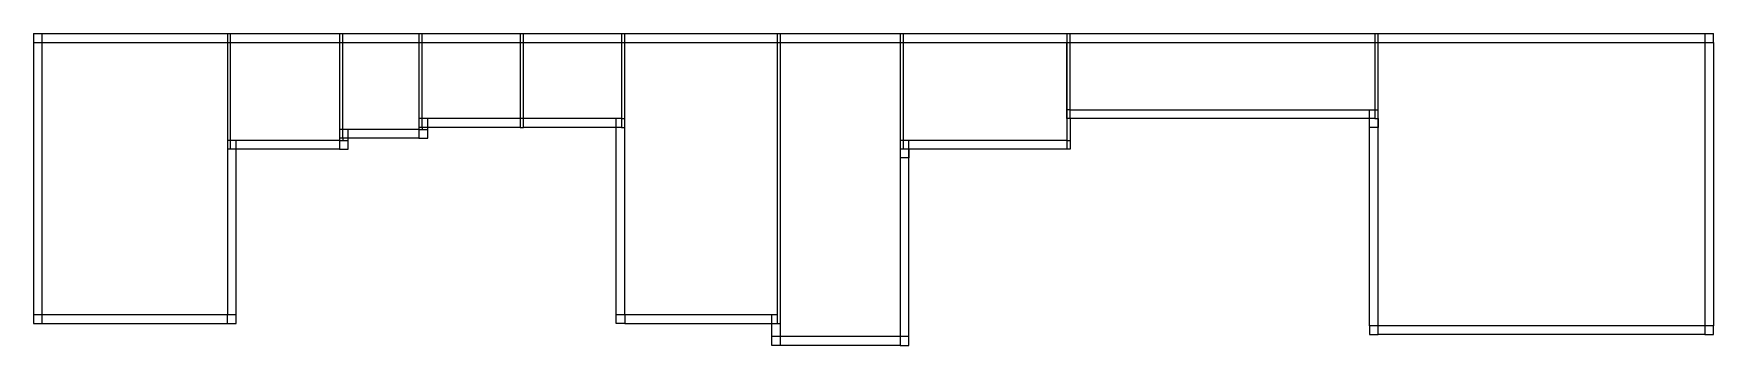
# Model space of a CAD drawing. Header units: inches. Extents: x 10000 to 781500, y 12000 to 155000.
import ezdxf

# ---------------------------------------------------------------- set-up
doc = ezdxf.new("R2010")
doc.units = ezdxf.units.IN
doc.header["$MEASUREMENT"] = 0

msp = doc.modelspace()

# ---------------------------------------------------------------- linework, layer by layer
for p, q in [((10000, 155000), (10000, 151000)), ((10000, 155000), (14000, 155000)), ((14000, 151000), (14000, 155000)), ((14000, 155000), (99000, 155000)), ((99000, 155000), (99000, 151000)), ((99000, 155000), (100500, 155000)), ((100500, 151000), (100500, 155000)), ((100500, 155000), (150500, 155000)), ((150500, 155000), (150500, 151000)), ((150500, 155000), (152000, 155000)), ((152000, 151000), (152000, 155000)), ((152000, 155000), (187000, 155000)), ((187000, 155000), (187000, 151000)), ((187000, 155000), (188500, 155000)), ((188500, 151000), (188500, 155000)), ((188500, 155000), (233500, 155000)), ((233500, 155000), (233500, 151000)), ((233500, 155000), (235000, 155000)), ((235000, 151000), (235000, 155000)), ((235000, 155000), (280000, 155000)), ((280000, 155000), (280000, 151000)), ((280000, 155000), (281500, 155000)), ((281500, 151000), (281500, 155000)), ((281500, 155000), (351500, 155000)), ((351500, 155000), (351500, 151000)), ((351500, 155000), (353000, 155000)), ((353000, 151000), (353000, 155000)), ((353000, 155000), (408000, 155000)), ((408000, 155000), (408000, 151000)), ((408000, 155000), (409500, 155000)), ((409500, 151000), (409500, 155000)), ((409500, 155000), (484500, 155000)), ((484500, 155000), (484500, 151000)), ((484500, 155000), (486000, 155000)), ((486000, 151000), (486000, 155000)), ((486000, 155000), (626000, 155000)), ((626000, 155000), (626000, 151000)), ((626000, 155000), (627500, 155000)), ((627500, 151000), (627500, 155000)), ((627500, 155000), (777500, 155000)), ((777500, 155000), (777500, 151000)), ((777500, 155000), (781500, 155000)), ((781500, 151000), (781500, 155000)), ((10000, 151000), (14000, 151000)), ((10000, 151000), (10000, 26000)), ((14000, 26000), (14000, 151000)), ((14000, 151000), (99000, 151000)), ((99000, 151000), (100500, 151000)), ((99000, 151000), (99000, 26000)), ((100500, 102000), (100500, 151000)), ((100500, 151000), (150500, 151000)), ((150500, 151000), (152000, 151000)), ((150500, 151000), (150500, 106000)), ((152000, 107000), (152000, 151000)), ((152000, 151000), (187000, 151000)), ((187000, 151000), (188500, 151000)), ((187000, 151000), (187000, 111000)), ((188500, 112000), (188500, 151000)), ((188500, 151000), (233500, 151000)), ((233500, 151000), (235000, 151000)), ((233500, 151000), (233500, 116000)), ((235000, 116000), (235000, 151000)), ((235000, 151000), (280000, 151000)), ((280000, 151000), (281500, 151000)), ((280000, 151000), (280000, 116000)), ((281500, 26000), (281500, 151000)), ((281500, 151000), (351500, 151000)), ((351500, 151000), (353000, 151000)), ((351500, 151000), (351500, 26000)), ((353000, 12000), (353000, 151000)), ((353000, 151000), (408000, 151000)), ((408000, 151000), (409500, 151000)), ((408000, 151000), (408000, 16000)), ((409500, 106000), (409500, 151000)), ((409500, 151000), (484500, 151000)), ((484500, 151000), (486000, 151000)), ((484500, 116000), (484500, 151000)), ((484500, 151000), (484500, 106000)), ((486000, 116000), (486000, 151000)), ((486000, 151000), (626000, 151000)), ((626000, 151000), (627500, 151000)), ((626000, 151000), (626000, 116000)), ((627500, 17000), (627500, 151000)), ((627500, 151000), (777500, 151000)), ((777500, 151000), (781500, 151000)), ((777500, 151000), (777500, 21000)), ((781500, 151000), (781500, 21000)), ((188500, 116000), (187000, 116000)), ((233500, 116000), (188500, 116000)), ((191000, 112000), (191000, 116000)), ((233500, 116000), (233500, 112000)), ((235000, 116000), (233500, 116000)), ((280000, 116000), (235000, 116000)), ((235000, 112000), (235000, 116000)), ((277500, 112000), (277500, 116000)), ((280000, 116000), (280000, 112000)), ((280000, 116000), (281500, 116000)), ((486000, 120000), (484500, 120000)), ((486000, 116000), (484500, 116000)), ((486000, 116000), (486000, 120000)), ((486000, 120000), (626000, 120000)), ((626000, 116000), (486000, 116000)), ((486000, 116000), (486000, 102000)), ((623500, 116000), (623500, 120000)), ((623500, 21000), (623500, 116000)), ((626000, 120000), (627500, 120000)), ((626000, 116000), (627500, 116000)), ((627500, 116000), (627500, 112000)), ((152000, 111000), (150500, 111000)), ((187000, 111000), (152000, 111000)), ((154500, 107000), (154500, 111000)), ((188500, 112000), (187000, 112000)), ((187000, 111000), (187000, 107000)), ((187000, 111000), (191000, 111000)), ((233500, 112000), (188500, 112000)), ((188500, 112000), (188500, 111000)), ((191000, 107000), (191000, 112000)), ((233500, 112000), (235000, 112000)), ((280000, 112000), (235000, 112000)), ((277500, 22000), (277500, 112000)), ((280000, 112000), (281500, 112000)), ((627500, 112000), (623500, 112000)), ((100500, 106000), (99000, 106000)), ((100500, 102000), (99000, 102000)), ((150500, 106000), (100500, 106000)), ((150500, 102000), (100500, 102000)), ((103000, 102000), (103000, 106000)), ((103000, 26000), (103000, 102000)), ((152000, 107000), (150500, 107000)), ((150500, 106000), (150500, 102000)), ((150500, 106000), (154500, 106000)), ((150500, 102000), (154500, 102000)), ((187000, 107000), (152000, 107000)), ((152000, 107000), (152000, 106000)), ((154500, 102000), (154500, 107000)), ((187000, 107000), (191000, 107000)), ((409500, 106000), (408000, 106000)), ((409500, 102000), (408000, 102000)), ((484500, 106000), (409500, 106000)), ((409500, 102000), (409500, 106000)), ((484500, 102000), (409500, 102000)), ((412000, 102000), (412000, 106000)), ((412000, 16000), (412000, 102000)), ((412000, 102000), (412000, 98000)), ((484500, 106000), (484500, 102000)), ((484500, 106000), (486000, 106000)), ((486000, 102000), (484500, 102000)), ((412000, 98000), (408000, 98000)), ((10000, 26000), (10000, 22000)), ((14000, 26000), (10000, 26000)), ((14000, 22000), (14000, 26000)), ((99000, 26000), (14000, 26000)), ((99000, 22000), (99000, 26000)), ((103000, 26000), (99000, 26000)), ((103000, 22000), (103000, 26000)), ((281500, 26000), (277500, 26000)), ((351500, 26000), (281500, 26000)), ((281500, 26000), (281500, 22000)), ((349000, 22000), (349000, 26000)), ((351500, 26000), (351500, 22000)), ((10000, 22000), (14000, 22000)), ((14000, 22000), (99000, 22000)), ((99000, 22000), (103000, 22000)), ((281500, 22000), (277500, 22000)), ((281500, 22000), (351500, 22000)), ((349000, 12000), (349000, 22000)), ((353000, 16000), (349000, 16000)), ((351500, 22000), (353000, 22000)), ((408000, 16000), (353000, 16000)), ((408000, 16000), (408000, 12000)), ((412000, 16000), (408000, 16000)), ((412000, 12000), (412000, 16000)), ((627500, 21000), (623500, 21000)), ((623500, 21000), (623500, 17000)), ((623500, 17000), (627500, 17000)), ((777500, 21000), (627500, 21000)), ((777500, 17000), (627500, 17000)), ((781500, 21000), (777500, 21000)), ((777500, 21000), (777500, 17000)), ((777500, 17000), (781500, 17000)), ((781500, 17000), (781500, 21000)), ((353000, 12000), (349000, 12000)), ((408000, 12000), (353000, 12000)), ((408000, 12000), (412000, 12000))]:
    msp.add_line(p, q)

doc.saveas('drawing.dxf')
